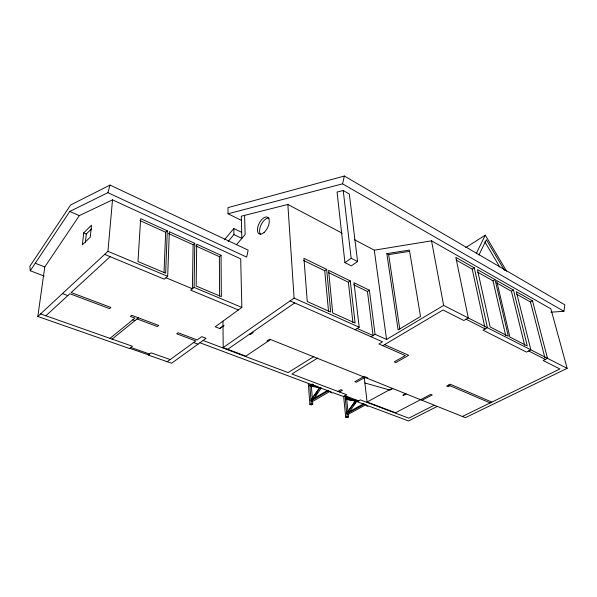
<?xml version="1.0" encoding="UTF-8"?>
<svg xmlns="http://www.w3.org/2000/svg" width="597" height="597" viewBox="0 0 597 597"><rect width="100%" height="100%" fill="white"/><g stroke="black" fill="none" stroke-linecap="round" stroke-linejoin="round"><path stroke-width="0.9" d="M238.36 309.955L190.674 290.135L194.107 287.411L194.771 243.315L169.332 231.718L167.675 276.336L164.272 279.165L104.647 254.382M194.771 243.315L193.107 244.718L192.383 288.776L165.966 277.754M167.294 230.793L165.645 273.195L137.982 261.553L140.668 218.651L167.294 230.793L165.653 232.248L164.018 272.769M40.574 313.918L132.422 346.26L129.519 348.529L37.82 316.47L107.953 251.315L112.505 199.846L240.688 258.867L241.845 307.418L215.248 326.783L219.659 328.514L223.882 325.537M85.401 242.255L86.296 233.987L91.528 228.867M83.684 232.875L82.364 244.83L90.259 237.173L91.513 225.166L83.684 232.875L86.296 233.987M37.82 316.47L44.768 266.949L79.326 215.621L112.505 199.846M550.979 312.164L563.919 311.306L564.874 304.858L344.365 176.033L227.957 207.637L228.039 213.771L241.389 220.368M228.039 213.771L342.551 183.839L344.365 176.033M107.878 192.674L110.02 185.07L248.158 250.136L246.651 257.113L107.878 192.674L69.782 211.45L30.253 270.762L44.193 276.075M478.928 255.001L486.361 239.755L504.51 270.396M476.384 253.292L485.279 235.158L506.629 271.247M319.641 387.46L310.97 400.057L327.91 390.229M315.447 395.542L317.574 392.475M313.791 398.803L321.298 387.968L320.753 387.878M355.693 400.147L346.909 413.02L356.245 400.244M353.663 404.893L355.23 402.676M348.984 412.385L357.29 400.639M224.345 239.845L233.815 228.532L241.688 232.345M228.129 241.494L233.934 234.606L233.815 228.532M236.427 244.77L245.136 234.517L244.591 215.368M45.879 315.783L69.864 293.731L109.535 308.612L110.878 307.462L71.177 292.523L110.161 256.68M109.982 338.357L134.877 318.111L130.347 316.417L131.706 315.306L158.742 325.477L157.369 326.552L137.026 318.917M112.094 339.103L138.385 317.813M219.606 296.112L219.375 256.643L221.047 255.292L196.712 244.203L196.159 286.03L221.353 296.634L221.047 255.292M167.264 361.722L195.779 340.954L176.682 333.79L178.063 332.753L197.174 339.947L201.674 336.663L206.069 338.335L171.608 363.237L148.168 355.043L151.101 352.842L170.22 359.573M219.659 328.514L223.882 325.469M328.551 311.544L324.731 270.74L326.649 269.389L303.933 258.307L307.268 301.537L330.731 312.082L326.649 269.389M270.605 339.529L245.83 356.148L223.203 347.588L294.097 298.104L287.851 204.465L241.285 216.204L241.845 238.39L233.934 234.606M344.924 262.628L351.155 258.277L343.223 190.51L337.066 192.062L344.924 262.628L351.342 265.852L357.573 261.546L349.32 193.98L343.223 190.51M227.711 349.29L294.694 302.91M328.328 272.486L348.379 282.217L350.297 280.918L355.111 323.044L332.723 312.977L328.581 270.329L350.297 280.918M353.685 284.791L367.446 291.478L369.379 290.217L375.058 334.313L386.558 339.454L443.646 305.41L567.15 368.342L465.384 417.676L269.784 339.2L266.993 341.074L267.807 341.402M465.757 247.583L485.279 235.158M355.193 329.723L359.193 327.223L353.991 282.717L369.379 290.217M313.895 356.521L288.12 372.595L203.107 340.477M317.671 358.036L291.881 374.013L346.715 394.729L343.469 396.565L332.895 392.602L332.178 393.013L330.648 392.438L331.365 392.028L199.943 342.76M456.168 260.053L472.22 269.113L474.302 267.837L487.421 327.708L483.003 330.163L526.479 352.088L530.845 349.842L516.345 291.679L532.531 300.851L547.509 358.327L543.158 360.506L559.904 368.953L462.369 416.467M371.058 336.753L375.058 334.313M312.268 383.968L309.88 385.393L317.514 386.334M313.418 385.878L311.686 385.587L311.216 386.266L319.888 387.729M313.776 384.535L311.388 385.961L312.358 398.781M382.796 345.685L443.026 310L463.862 320.507L468.302 317.97L455.847 257.374L474.302 267.837M477.757 272.239L492.988 280.836L495.062 279.605L508.331 336.268L490.13 326.947L477.436 269.613L495.062 279.605M311.171 400.132L320.179 387.55L310.082 385.468M328.79 390.639L311.037 400.93L312.559 401.475L330.313 391.214M308.328 383.364L309.865 404.423L311.238 403.632L312.761 404.176L312.492 400.609M312.761 404.176L311.395 404.967L309.865 404.423M496.905 283.045L511.405 291.232L513.472 290.045L527.3 345.976L509.875 337.059L496.562 280.456L513.472 290.045M337.902 391.401L340.947 389.654L342.462 390.237L339.424 391.975M364.349 376.237L354.857 381.677L356.379 382.274L365.857 376.856M346.797 396.901L345.208 397.796L347.073 416.437L348.499 416.945L348.23 414.311L346.812 413.796L364.603 404.079M347.685 397.274L345.29 398.624L346.7 399.147L349.096 397.803M353.924 399.833L345.476 398.692L346.551 399.453L355.387 401.042M351.432 399.594L347.006 398.803L346.551 399.453M516.711 294.224L530.472 301.992L532.531 300.851M363.7 403.669L346.909 413.02M364.916 378.013L364.274 377.759L367.095 402.012L392.177 388.304M392.819 388.565L389.998 390.102L364.886 382.976M348.23 414.311L366.028 404.617M343.618 396.169L345.7 417.184L347.073 416.437M348.499 416.945L347.126 417.691L345.7 417.184M405.624 393.699L402.803 395.207L403.43 395.46L406.251 393.953M422.012 400.274L432.243 394.953L430.795 394.356L395.512 412.758L367.095 402.012M449.974 385.722L448.093 386.699L446.646 386.08L450.235 384.214L491.846 402.109M434.273 405.199L408.803 418.184L360.394 399.9L357.14 401.691L367.245 405.482L366.528 405.87L367.953 406.4L368.67 406.012L408.549 420.967L437.228 406.408M110.02 185.07L70.595 204.995L29.85 266.292L30.253 270.762M354.528 239.733L374.282 250.18L431.534 240.83L550.859 308.836L567.15 368.342M386.841 253.628L409.415 250.098L420.519 316.485L398.109 329.91L386.841 253.628L388.669 254.598L409.445 251.389M345.514 399.065L357.596 401.229M356.275 401.199L358.64 401.624M365.2 377.237L367.842 377.953M129.788 348.32L148.444 354.842M130.87 347.476L149.526 354.021M310.112 385.849L311.216 386.266M62.454 293.59L67.834 295.597M132.773 319.828L134.915 320.626M193.622 342.529L198.003 344.163M343.768 396.393L357.446 401.527M310.574 385.177L311.686 385.587M345.969 398.415L347.006 398.803M344.976 395.714L358.655 400.856M35.253 263.255L44.768 266.949M249.591 334.141L250.434 334.477L253.218 332.551L252.382 332.216M107.953 251.315L167.675 276.336M194.107 287.411L241.845 307.418M448.526 385.102L490.152 402.93M69.782 211.45L79.326 215.621M384.55 344.648L408.669 355.29L395.893 362.558L394.274 361.864L405.296 355.573L378.946 343.991L382.55 341.842L290.112 300.888M357.193 328.469L373.058 335.536L367.446 291.478M294.097 298.104L359.193 327.223M139.877 220.547L165.653 232.248M168.533 233.554L193.107 244.718M195.891 245.979L219.375 256.643M303.634 260.501L324.731 270.74M466.078 319.238L485.204 328.94M528.658 350.969L545.33 359.416M351.155 258.277L357.573 261.546M287.851 204.465L342.178 233.203M342.551 183.839L563.919 311.306M484.831 241.792L499.696 266.904M530.472 301.992L544.867 357.625M511.405 291.232L524.673 345.312M492.988 280.836L505.711 335.648M472.22 269.113L484.809 327.126M431.534 240.83L443.646 305.41M388.669 254.598L399.759 328.962M374.282 250.18L386.558 339.454M348.379 282.217L352.902 322.477M346.7 399.147L347.969 411.676M309.821 384.55L311.238 403.632M222.972 321.156L223.203 347.588M260.702 234.531A9.321 4.746 -63.8 0 1 261.344 224.293A9.321 4.746 -63.8 0 1 269.113 218.092M264.098 232.449A9.343 4.739 -63.8 0 0 268.083 217.607A9.343 4.739 -63.8 0 0 257.897 226.673A9.343 4.739 -63.8 0 0 264.098 232.449"/></g></svg>
